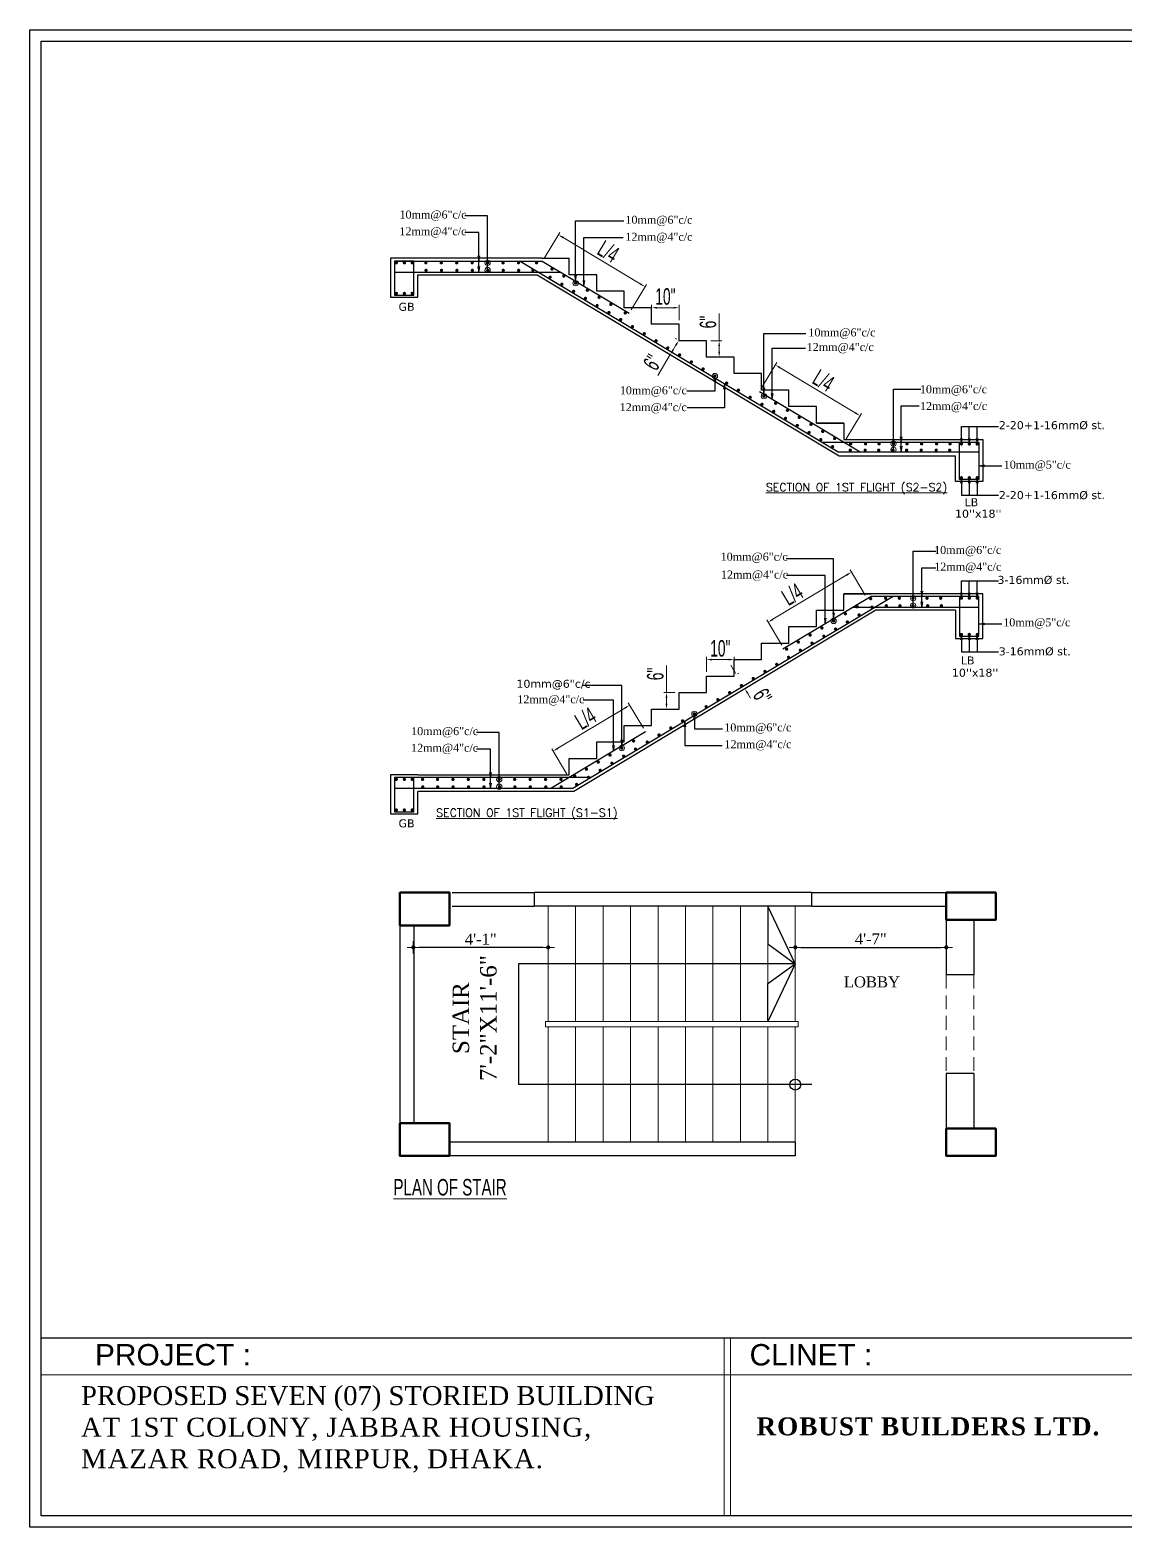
# Model space of a CAD drawing. Extents: x 52891 to 66536, y -48165 to -44533.
# Drawn here: x 64542 to 64941, y -46913 to -46368 of the extents above; entities that cross this region are included whole.
import ezdxf

# ---------------------------------------------------------------- set-up
doc = ezdxf.new("R2010")
doc.units = 0
doc.header["$MEASUREMENT"] = 0
doc.header["$PDMODE"] = 3
doc.linetypes.add('HIDDEN2', pattern=[0.1875, 0.125, -0.0625])
doc.layers.get('0').update_dxf_attribs({"lineweight": 13})
doc.layers.get('DEFPOINTS').update_dxf_attribs({"lineweight": 13})
for name, color, linetype, lineweight in [('COLL HATCH', 142, 'Continuous', 13), ('COLUMN-1', 1, 'Continuous', 50), ('DIM', 8, 'Continuous', 13), ('DIMENTION --1', 177, 'Continuous', 13), ('hatch', 252, 'Continuous', 13), ('STAIR', 8, 'Continuous', 13), ('TEXT', 7, 'Continuous', 13), ('Text1', 7, 'Continuous', 13), ('VER RAIL', 32, 'Continuous', 15), ('WALL', 7, 'Continuous', 30), ('WIN', 4, 'Continuous', 13), ('windor', 4, 'Continuous', 25)]:
    doc.layers.add(name, color=color, linetype=linetype, lineweight=lineweight)
doc.layers.add('Layer1', color=174, linetype='Continuous')
doc.styles.add('Arial', font='arial.ttf')
doc.styles.add('BABU', font='micross.ttf')
doc.styles.add('Kabir', font='ARIALN.TTF', dxfattribs={"width": 0.8})
doc.styles.add('RS6', font='times.ttf')
doc.styles.add('SIMPLEX', font='simplex.shx', dxfattribs={"width": 0.75, "oblique": 5})
doc.styles.get("Standard").update_dxf_attribs({"font": 'arial.ttf', "width": 0.6, "height": 6})
doc.styles.add('text', font='verdana.ttf')
doc.dimstyles.new('1-4', dxfattribs={"dimtxt": 6, "dimasz": 4, "dimexe": 1, "dimexo": 1.5, "dimgap": 1, "dimtad": 1, "dimdec": 1, "dimzin": 3, "dimdsep": 46, "dimlunit": 4, "dimtxsty": 'Standard', "dimcen": 0.09, "dimdle": 4, "dimclrd": 252, "dimclre": 252, "dimclrt": 7, "dimadec": 0, "dimazin": 0, "dimtfac": 1, "dimtdec": 1, "dimtofl": 0, "dimtmove": 1, "dimatfit": 3, "dimfxl": 2, "dimfrac": 1, "dimtolj": 1, "dimtzin": 0, "dimlwd": 9, "dimlwe": 9, "dimarcsym": 0})
doc.dimstyles.new('babu', dxfattribs={"dimscale": 0, "dimtxt": 5, "dimasz": 6, "dimexe": 4, "dimexo": 2, "dimgap": 1, "dimtad": 1, "dimdec": 1, "dimzin": 3, "dimdsep": 46, "dimlunit": 4, "dimtxsty": 'BABU', "dimblk": 'OBLIQUE', "dimcen": 0.09, "dimclrd": 256, "dimclre": 256, "dimclrt": 5, "dimadec": 0, "dimazin": 0, "dimtfac": 1, "dimtdec": 1, "dimtmove": 2, "dimatfit": 0, "dimldrblk": 'OPEN', "dimfxl": 1, "dimfrac": 1, "dimtolj": 1, "dimtzin": 0, "dimarcsym": 0})
doc.dimstyles.new('Colm dim', dxfattribs={"dimtxt": 4, "dimasz": 2, "dimexe": 3, "dimexo": 3, "dimgap": 0.125, "dimtad": 0, "dimdec": 0, "dimzin": 3, "dimdsep": 46, "dimlunit": 4, "dimtxsty": 'RS6', "dimblk": 'D', "dimcen": 3, "dimdle": 1, "dimse1": 1, "dimse2": 1, "dimclrt": 7, "dimadec": 0, "dimazin": 0, "dimtfac": 1, "dimtdec": 0, "dimtix": 1, "dimtmove": 0, "dimatfit": 3, "dimldrblk": 'OPEN90', "dimfxl": 6, "dimfxlon": 1, "dimtvp": 0.75, "dimtolj": 1, "dimtzin": 0, "dimarcsym": 0})

# ---------------------------------------------------------------- blocks, each defined once
blk = doc.blocks.new('*D1766')
at = {"layer": 'DEFPOINTS', "color": 0}
for p in [(64813.21, -46490.03), (64807.41, -46499.69), (64838.26, -46518.2)]:
    blk.add_point(p, dxfattribs=at)
at = {"layer": 'DIMENTION --1', "color": 252, "lineweight": 9}
for p, q in [((64808.18, -46498.4), (64813.72, -46489.17)), ((64842.34, -46507.51), (64814.92, -46491.06)), ((64839.03, -46516.91), (64844.57, -46507.68))]:
    blk.add_line(p, q, dxfattribs=at)
at = {"layer": 'DIMENTION --1', "color": 252}
for points in [[(64815.09, -46490.77), (64814.75, -46491.34), (64813.21, -46490.03)], [(64842.51, -46507.22), (64842.17, -46507.79), (64844.06, -46508.53)]]:
    blk.add_solid(points, dxfattribs=at)
at = {"layer": 'DIMENTION --1', "color": 7, "insert": (64830.74, -46495.76), "char_height": 6, "attachment_point": 5, "rotation": 329.0362}
blk.add_mtext('\\A1;L/4', dxfattribs=at)
blk = doc.blocks.new('*D1767')
at = {"layer": 'DEFPOINTS', "color": 0}
for p in [(64728.4, -46452.29), (64765.74, -46461.54), (64759.94, -46471.2)]:
    blk.add_point(p, dxfattribs=at)
at = {"layer": 'DIMENTION --1', "color": 252, "lineweight": 9}
for p, q in [((64729.17, -46451), (64734.71, -46441.76)), ((64735.91, -46443.65), (64764.02, -46460.51)), ((64760.71, -46469.92), (64766.25, -46460.69))]:
    blk.add_line(p, q, dxfattribs=at)
at = {"layer": 'DIMENTION --1', "color": 252}
for points in [[(64736.09, -46443.36), (64735.74, -46443.94), (64734.2, -46442.62)], [(64764.19, -46460.23), (64763.85, -46460.8), (64765.74, -46461.54)]]:
    blk.add_solid(points, dxfattribs=at)
at = {"layer": 'DIMENTION --1', "color": 7, "insert": (64752.38, -46448.74), "char_height": 6, "attachment_point": 5, "rotation": 329.0362}
blk.add_mtext('\\A1;L/4', dxfattribs=at)
blk = doc.blocks.new('*D1768')
at = {"layer": 'DEFPOINTS', "color": 0}
for p in [(64768.17, -46469.2), (64768.17, -46475.2), (64778.17, -46475.2)]:
    blk.add_point(p, dxfattribs=at)
at = {"layer": 'DIMENTION --1', "color": 252, "lineweight": 9}
for p, q in [((64768.17, -46473.7), (64768.17, -46468.2)), ((64776.17, -46469.2), (64770.17, -46469.2)), ((64778.17, -46473.7), (64778.17, -46468.2))]:
    blk.add_line(p, q, dxfattribs=at)
at = {"layer": 'DIMENTION --1', "color": 252}
for points in [[(64770.17, -46468.87), (64770.17, -46469.53), (64768.17, -46469.2)], [(64776.17, -46468.87), (64776.17, -46469.53), (64778.17, -46469.2)]]:
    blk.add_solid(points, dxfattribs=at)
at = {"layer": 'DIMENTION --1', "color": 7, "insert": (64773.17, -46465.14), "char_height": 6, "attachment_point": 5}
blk.add_mtext('\\A1;10"', dxfattribs=at)
blk = doc.blocks.new('*D1769')
at = {"layer": 'DEFPOINTS', "color": 0}
for p in [(64788.17, -46481.2), (64788.17, -46487.2), (64792.77, -46487.2)]:
    blk.add_point(p, dxfattribs=at)
at = {"layer": 'DIMENTION --1', "color": 252, "lineweight": 9}
for p, q in [((64792.77, -46471.35), (64792.77, -46481.2)), ((64789.67, -46481.2), (64793.77, -46481.2)), ((64789.67, -46487.2), (64793.77, -46487.2)), ((64792.77, -46483.2), (64792.77, -46485.2))]:
    blk.add_line(p, q, dxfattribs=at)
at = {"layer": 'DIMENTION --1', "color": 252}
for points in [[(64792.44, -46483.2), (64793.1, -46483.2), (64792.77, -46481.2)], [(64792.44, -46485.2), (64793.1, -46485.2), (64792.77, -46487.2)]]:
    blk.add_solid(points, dxfattribs=at)
at = {"layer": 'DIMENTION --1', "color": 7, "insert": (64788.71, -46474.43), "char_height": 6, "attachment_point": 5, "rotation": 90}
blk.add_mtext('\\A1;6"', dxfattribs=at)
blk = doc.blocks.new('_OPEN')
at = {"color": 0, "linetype": 'ByBlock', "ltscale": 2}
for p, q in [((-1, 0.17), (0, 0)), ((0, 0), (-1, -0.17)), ((0, 0), (-1, 0))]:
    blk.add_line(p, q, dxfattribs=at)
blk = doc.blocks.new('*D1770')
at = {"layer": 'DEFPOINTS', "color": 0}
for p in [(64778.17, -46481.2), (64774.95, -46486.26), (64775.08, -46486.34)]:
    blk.add_point(p, dxfattribs=at)
at = {"layer": 'DIMENTION --1', "color": 252, "lineweight": 9}
for p, q in [((64776.89, -46480.43), (64777.18, -46480.61)), ((64770.41, -46493.84), (64774.95, -46486.26)), ((64773.8, -46485.57), (64774.09, -46485.75)), ((64777.01, -46482.83), (64775.98, -46484.55))]:
    blk.add_line(p, q, dxfattribs=at)
at = {"layer": 'DIMENTION --1', "color": 252}
for points in [[(64776.72, -46482.66), (64777.3, -46483.01), (64778.04, -46481.12)], [(64775.7, -46484.38), (64776.27, -46484.72), (64774.95, -46486.26)]]:
    blk.add_solid(points, dxfattribs=at)
at = {"layer": 'DIMENTION --1', "color": 7, "insert": (64768.51, -46489.1), "char_height": 6, "attachment_point": 5, "rotation": 59.0362}
blk.add_mtext('\\A1;6"', dxfattribs=at)
blk = doc.blocks.new('*D1771')
at = {"layer": 'DEFPOINTS', "color": 0}
for p in [(64760.13, -46614.01), (64765.93, -46623.69), (64738.09, -46640.38)]:
    blk.add_point(p, dxfattribs=at)
at = {"layer": 'DIMENTION --1', "color": 252, "lineweight": 9}
for p, q in [((64765.16, -46622.41), (64759.61, -46613.16)), ((64734, -46629.69), (64758.41, -46615.04)), ((64737.32, -46639.09), (64731.77, -46629.86))]:
    blk.add_line(p, q, dxfattribs=at)
at = {"layer": 'DIMENTION --1', "color": 252}
for points in [[(64758.24, -46614.76), (64758.58, -46615.33), (64760.13, -46614.01)], [(64733.83, -46629.4), (64734.17, -46629.97), (64732.29, -46630.72)]]:
    blk.add_solid(points, dxfattribs=at)
at = {"layer": 'DIMENTION --1', "color": 7, "insert": (64744.1, -46618.85), "char_height": 6, "attachment_point": 5, "rotation": 30.9638}
blk.add_mtext('\\A1;L/4', dxfattribs=at)
blk = doc.blocks.new('*D1772')
at = {"layer": 'DEFPOINTS', "color": 0}
for p in [(64846.75, -46575.19), (64810.58, -46583.74), (64816.38, -46593.41)]:
    blk.add_point(p, dxfattribs=at)
at = {"layer": 'DIMENTION --1', "color": 252, "lineweight": 9}
for p, q in [((64839.23, -46566.55), (64812.29, -46582.71)), ((64845.98, -46573.9), (64840.43, -46564.66)), ((64815.61, -46592.12), (64810.07, -46582.88))]:
    blk.add_line(p, q, dxfattribs=at)
at = {"layer": 'DIMENTION --1', "color": 252}
for points in [[(64839.06, -46566.26), (64839.41, -46566.84), (64840.95, -46565.52)], [(64812.12, -46582.43), (64812.47, -46583), (64810.58, -46583.74)]]:
    blk.add_solid(points, dxfattribs=at)
at = {"layer": 'DIMENTION --1', "color": 7, "insert": (64819.45, -46573.64), "char_height": 6, "attachment_point": 5, "rotation": 30.9638}
blk.add_mtext('\\A1;L/4', dxfattribs=at)
blk = doc.blocks.new('*D1773')
at = {"layer": 'DEFPOINTS', "color": 0}
for p in [(64798.17, -46597.38), (64788.17, -46603.38), (64798.17, -46603.38)]:
    blk.add_point(p, dxfattribs=at)
at = {"layer": 'DIMENTION --1', "color": 252, "lineweight": 9}
for p, q in [((64788.17, -46601.88), (64788.17, -46596.38)), ((64798.17, -46601.88), (64798.17, -46596.38)), ((64790.17, -46597.38), (64796.17, -46597.38))]:
    blk.add_line(p, q, dxfattribs=at)
at = {"layer": 'DIMENTION --1', "color": 252}
for points in [[(64790.17, -46597.05), (64790.17, -46597.71), (64788.17, -46597.38)], [(64796.17, -46597.05), (64796.17, -46597.71), (64798.17, -46597.38)]]:
    blk.add_solid(points, dxfattribs=at)
at = {"layer": 'DIMENTION --1', "color": 7, "insert": (64793.17, -46593.32), "char_height": 6, "attachment_point": 5}
blk.add_mtext('\\A1;10"', dxfattribs=at)
blk = doc.blocks.new('*D1774')
at = {"layer": 'DEFPOINTS', "color": 0}
for p in [(64778.17, -46609.38), (64773.57, -46615.38), (64778.17, -46615.38)]:
    blk.add_point(p, dxfattribs=at)
at = {"layer": 'DIMENTION --1', "color": 252, "lineweight": 9}
for p, q in [((64773.57, -46599.53), (64773.57, -46609.38)), ((64776.67, -46609.38), (64772.57, -46609.38)), ((64773.57, -46611.38), (64773.57, -46613.38)), ((64776.67, -46615.38), (64772.57, -46615.38))]:
    blk.add_line(p, q, dxfattribs=at)
at = {"layer": 'DIMENTION --1', "color": 252}
for points in [[(64773.24, -46611.38), (64773.91, -46611.38), (64773.57, -46609.38)], [(64773.24, -46613.38), (64773.91, -46613.38), (64773.57, -46615.38)]]:
    blk.add_solid(points, dxfattribs=at)
at = {"layer": 'DIMENTION --1', "color": 7, "insert": (64769.51, -46602.61), "char_height": 6, "attachment_point": 5, "rotation": 90}
blk.add_mtext('\\A1;6"', dxfattribs=at)
blk = doc.blocks.new('*D1775')
at = {"layer": 'DEFPOINTS', "color": 0}
for p in [(64798.17, -46603.38), (64801.26, -46608.53), (64802.14, -46608)]:
    blk.add_point(p, dxfattribs=at)
at = {"layer": 'DIMENTION --1', "color": 252, "lineweight": 9}
for p, q in [((64798.03, -46601.14), (64797, -46599.42)), ((64799.46, -46602.61), (64799.91, -46602.34)), ((64802.55, -46607.75), (64803, -46607.48)), ((64803.17, -46609.71), (64804.2, -46611.43))]:
    blk.add_line(p, q, dxfattribs=at)
at = {"layer": 'DIMENTION --1', "color": 252}
for points in [[(64798.31, -46600.97), (64797.74, -46601.31), (64799.05, -46602.85)], [(64803.46, -46609.54), (64802.88, -46609.88), (64802.14, -46608)]]:
    blk.add_solid(points, dxfattribs=at)
at = {"layer": 'DIMENTION --1', "color": 7, "insert": (64808.51, -46610.71), "char_height": 6, "attachment_point": 5, "rotation": 300.9638}
blk.add_mtext('\\A1;6"', dxfattribs=at)
blk = doc.blocks.new('D')
at = {"layer": 'DIM'}
for q in [(-1.125, 0), (0, 1.125), (1.125, 0), (0, -1.125)]:
    blk.add_line((0, 0), q, dxfattribs=at)
at = {"layer": 'DIM', "color": 6, "const_width": 0.375}
blk.add_lwpolyline([(-0.1875, 0, 1), (0.1875, 0, 1)], format="xyb", close=True, dxfattribs=at)
blk = doc.blocks.new('*D1868')
at = {"layer": 'DEFPOINTS', "color": 0}
for p in [(64681.35, -46702.2), (64681.35, -46702.2), (64730.48, -46702.2)]:
    blk.add_point(p, dxfattribs=at)
at = {"layer": 'VER RAIL', "color": 0, "linetype": 'Continuous', "lineweight": -2}
blk.add_line((64728.48, -46702.2), (64683.35, -46702.2), dxfattribs=at)
at = {"layer": 'VER RAIL', "color": 0, "lineweight": -2, "xscale": 2, "yscale": 2, "zscale": 2, "rotation": 180}
blk.add_blockref('D', (64681.35, -46702.2), dxfattribs=at)
at = {"layer": 'VER RAIL', "color": 0, "lineweight": -2, "xscale": 2, "yscale": 2, "zscale": 2}
blk.add_blockref('D', (64730.48, -46702.2), dxfattribs=at)
at = {"layer": 'VER RAIL', "color": 7, "insert": (64705.91, -46699.2), "char_height": 4, "attachment_point": 5, "style": 'RS6'}
blk.add_mtext('\\A1;4\'-1"', dxfattribs=at)
blk = doc.blocks.new('_Open90')
at = {"layer": 'DIM', "color": 0, "lineweight": -2}
for p, q in [((0, 0), (-1, 0)), ((-0.5, 0.5), (0, 0)), ((0, 0), (-0.5, -0.5))]:
    blk.add_line(p, q, dxfattribs=at)
blk = doc.blocks.new('*D1869')
at = {"layer": 'DEFPOINTS', "color": 0}
for p in [(64820.48, -46702.2), (64875.48, -46702.2), (64875.48, -46702.2)]:
    blk.add_point(p, dxfattribs=at)
at = {"layer": 'VER RAIL', "color": 0, "linetype": 'Continuous', "lineweight": -2}
blk.add_line((64822.48, -46702.2), (64873.48, -46702.2), dxfattribs=at)
at = {"layer": 'VER RAIL', "color": 0, "lineweight": -2, "xscale": 2, "yscale": 2, "zscale": 2, "rotation": 180}
blk.add_blockref('D', (64820.48, -46702.2), dxfattribs=at)
at = {"layer": 'VER RAIL', "color": 0, "lineweight": -2, "xscale": 2, "yscale": 2, "zscale": 2}
blk.add_blockref('D', (64875.48, -46702.2), dxfattribs=at)
at = {"layer": 'VER RAIL', "color": 7, "insert": (64847.98, -46699.14), "char_height": 4, "attachment_point": 5, "style": 'RS6'}
blk.add_mtext('\\A1;4\'-7"', dxfattribs=at)
blk = doc.blocks.new('L')
at = {"layer": 'Layer1', "color": 0}
blk.add_line((0, 65.62), (-777.86, 65.62), dxfattribs=at)
at = {"layer": 'Layer1', "color": 4}
blk.add_lwpolyline([(-781.98, 548.61), (4.12, 548.61), (4.12, -4.12), (-781.98, -4.12)], close=True, dxfattribs=at)
at = {"layer": 'Layer1', "color": 1}
blk.add_lwpolyline([(-777.86, 544.49), (0, 544.49), (0, 0), (-777.86, 0)], close=True, dxfattribs=at)
at = {"layer": 'TEXT', "color": 0}
for p, q in [((0, 65.62), (-777.86, 65.62)), ((-525.74, 0.31), (-525.74, 65.62)), ((-523.37, 0.31), (-523.37, 65.62)), ((-777.86, 52.07), (0, 52.07))]:
    blk.add_line(p, q, dxfattribs=at)
at = {"layer": 'TEXT', "color": 4, "lineweight": 13, "char_height": 7.894, "attachment_point": 1, "style": 'Arial'}
for s, insert in [('PROJECT :', (-757.98, 63.44)), ('CLINET :', (-516.31, 63.44))]:
    blk.add_mtext(s, dxfattribs=dict(at, insert=insert))
at = {"layer": 'TEXT', "color": 3, "lineweight": 13, "insert": (-513.76, 36.38), "char_height": 6.64, "width": 133.2452, "attachment_point": 1, "style": 'Arial'}
blk.add_mtext('\\pt139.4;{\\fTimes New Roman|b1|i0|c0|p18;\\T1.05;\\C5;ROBUST BUILDERS LTD.}', dxfattribs=at)
at = {"layer": 'WALL', "color": 4, "linetype": 'ByBlock', "lineweight": 25, "insert": (-763.12, 47.91), "char_height": 6.9904, "width": 217.6986, "attachment_point": 1}
blk.add_mtext('{\\fTimes New Roman|b0|i0|c0|p18;\\W1;\\C144;PROPOSED SEVEN (07) STORIED BUILDING\\P\\T1.05;AT 1ST COLONY, JABBAR HOUSING, MAZAR ROAD, MIRPUR, DHAKA.}', dxfattribs=at)

msp = doc.modelspace()

# ---------------------------------------------------------------- linework, layer by layer
at = {"layer": 'COLL HATCH', "lineweight": 30, "ltscale": 50}
for p, q in [((64674.55, -46452.2), (64728.26, -46452.2)), ((64720.26, -46452.2), (64836.09, -46521.7)), ((64728.26, -46452.2), (64759.94, -46471.2)), ((64674.55, -46456.2), (64734.92, -46456.2)), ((64674.55, -46464.61), (64681.55, -46464.61)), ((64807.41, -46499.69), (64844.09, -46521.7)), ((64830.26, -46518.2), (64887.36, -46518.2)), ((64836.09, -46521.7), (64887.36, -46521.7)), ((64887.36, -46531.75), (64880.36, -46531.75)), ((64856.08, -46574.38), (64739.47, -46644.35)), ((64848.09, -46574.38), (64816, -46593.63)), ((64887.36, -46574.38), (64848.09, -46574.38)), ((64887.36, -46578.38), (64841.42, -46578.38)), ((64880.36, -46588.84), (64887.36, -46588.84)), ((64765.93, -46623.69), (64731.47, -46644.35)), ((64746.08, -46640.38), (64681.55, -46640.38)), ((64739.47, -46644.35), (64674.55, -46644.35)), ((64674.55, -46652.79), (64681.55, -46652.79))]:
    msp.add_line(p, q, dxfattribs=at)
for points in [[(64681.55, -46464.61), (64681.55, -46452.2), (64674.55, -46452.2), (64674.55, -46464.61)], [(64880.36, -46531.75), (64880.36, -46518.2), (64887.36, -46518.2), (64887.36, -46531.75)], [(64887.36, -46588.84), (64887.36, -46574.38), (64880.36, -46574.38), (64880.36, -46588.84)], [(64681.55, -46652.79), (64681.55, -46640.38), (64674.55, -46640.38), (64674.55, -46652.79)]]:
    msp.add_lwpolyline(points, dxfattribs=at)
at = {"layer": 'COLL HATCH', "lineweight": 30, "ltscale": 50, "const_width": 0.6}
for points in [[(64674.86, -46452.82, 1), (64675.46, -46452.82, 1)], [(64677.8, -46452.82, 1), (64678.4, -46452.82, 1)], [(64681.24, -46452.82, -1), (64680.64, -46452.82, -1)], [(64685.61, -46452.84, 1), (64686.21, -46452.84, 1)], [(64685.69, -46455.59, 1), (64686.29, -46455.59, 1)], [(64691.23, -46452.84, 1), (64691.83, -46452.84, 1)], [(64691.31, -46455.59, 1), (64691.91, -46455.59, 1)], [(64696.86, -46452.84, 1), (64697.46, -46452.84, 1)], [(64696.93, -46455.59, 1), (64697.53, -46455.59, 1)], [(64702.48, -46452.84, 1), (64703.08, -46452.84, 1)], [(64702.56, -46455.59, 1), (64703.16, -46455.59, 1)], [(64708.11, -46452.84, 1), (64708.71, -46452.84, 1)], [(64708.18, -46455.59, 1), (64708.78, -46455.59, 1)], [(64713.73, -46452.84, 1), (64714.33, -46452.84, 1)], [(64713.81, -46455.59, 1), (64714.41, -46455.59, 1)], [(64719.36, -46452.84, 1), (64719.96, -46452.84, 1)], [(64719.43, -46455.59, 1), (64720.03, -46455.59, 1)], [(64724.59, -46455.59, 1), (64725.19, -46455.59, 1)], [(64725.94, -46452.84, 1), (64726.54, -46452.84, 1)], [(64731.58, -46455.1, 1), (64732.18, -46455.1, 1)], [(64730.88, -46458.09, 1), (64731.48, -46458.09, 1)], [(64735.16, -46460.66, 1), (64735.76, -46460.66, 1)], [(64735.87, -46457.67, 1), (64736.47, -46457.67, 1)], [(64740.15, -46460.25, 1), (64740.75, -46460.25, 1)], [(64674.86, -46463.99, 1), (64675.46, -46463.99, 1)], [(64677.8, -46463.99, -1), (64678.4, -46463.99, -1)], [(64681.24, -46463.99, -1), (64680.64, -46463.99, -1)], [(64739.45, -46463.23, 1), (64740.05, -46463.23, 1)], [(64743.74, -46465.8, 1), (64744.34, -46465.8, 1)], [(64744.44, -46462.82, 1), (64745.04, -46462.82, 1)], [(64748.73, -46465.39, 1), (64749.33, -46465.39, 1)], [(64748.02, -46468.38, 1), (64748.62, -46468.38, 1)], [(64752.31, -46470.95, 1), (64752.91, -46470.95, 1)], [(64753.02, -46467.96, 1), (64753.62, -46467.96, 1)], [(64758.24, -46471.1, 1), (64758.84, -46471.1, 1)], [(64756.6, -46473.52, 1), (64757.2, -46473.52, 1)], [(64760.89, -46476.09, 1), (64761.49, -46476.09, 1)], [(64765.17, -46478.67, 1), (64765.77, -46478.67, 1)], [(64769.46, -46481.24, 1), (64770.06, -46481.24, 1)], [(64773.75, -46483.81, 1), (64774.35, -46483.81, 1)], [(64778.04, -46486.38, 1), (64778.64, -46486.38, 1)], [(64782.32, -46488.95, 1), (64782.92, -46488.95, 1)], [(64786.61, -46491.53, 1), (64787.21, -46491.53, 1)], [(64790.9, -46494.1, 1), (64791.5, -46494.1, 1)], [(64795.19, -46496.67, 1), (64795.79, -46496.67, 1)], [(64799.47, -46499.24, 1), (64800.07, -46499.24, 1)], [(64803.76, -46501.82, 1), (64804.36, -46501.82, 1)], [(64808.05, -46504.39, 1), (64808.65, -46504.39, 1)], [(64808.75, -46501.41, 1), (64809.35, -46501.41, 1)], [(64813.04, -46503.98, 1), (64813.64, -46503.98, 1)], [(64812.34, -46506.96, 1), (64812.94, -46506.96, 1)], [(64816.62, -46509.53, 1), (64817.22, -46509.53, 1)], [(64817.33, -46506.55, 1), (64817.93, -46506.55, 1)], [(64821.62, -46509.12, 1), (64822.22, -46509.12, 1)], [(64820.91, -46512.11, 1), (64821.51, -46512.11, 1)], [(64825.2, -46514.68, 1), (64825.8, -46514.68, 1)], [(64825.9, -46511.7, 1), (64826.5, -46511.7, 1)], [(64830.19, -46514.27, 1), (64830.79, -46514.27, 1)], [(64829.49, -46517.25, 1), (64830.09, -46517.25, 1)], [(64833.77, -46519.82, 1), (64834.37, -46519.82, 1)], [(64834.48, -46516.84, 1), (64835.08, -46516.84, 1)], [(64840.21, -46521.08, 1), (64840.81, -46521.08, 1)], [(64840.36, -46518.78, 1), (64840.96, -46518.78, 1)], [(64845.64, -46521.08, 1), (64846.24, -46521.08, 1)], [(64845.78, -46518.78, 1), (64846.38, -46518.78, 1)], [(64850.57, -46521.08, 1), (64851.17, -46521.08, 1)], [(64850.72, -46518.78, 1), (64851.32, -46518.78, 1)], [(64855.81, -46521.08, 1), (64856.41, -46521.08, 1)], [(64855.96, -46518.78, 1), (64856.56, -46518.78, 1)], [(64860.75, -46521.08, 1), (64861.35, -46521.08, 1)], [(64860.9, -46518.78, 1), (64861.5, -46518.78, 1)], [(64866.05, -46521.08, 1), (64866.65, -46521.08, 1)], [(64866.2, -46518.78, 1), (64866.8, -46518.78, 1)], [(64871.51, -46521.08, 1), (64872.11, -46521.08, 1)], [(64871.66, -46518.78, 1), (64872.26, -46518.78, 1)], [(64876.43, -46521.08, 1), (64877.03, -46521.08, 1)], [(64876.57, -46518.78, 1), (64877.17, -46518.78, 1)], [(64880.68, -46518.82, 1), (64881.28, -46518.82, 1)], [(64884.18, -46518.82, -1), (64883.58, -46518.82, -1)], [(64887.05, -46518.82, -1), (64886.45, -46518.82, -1)], [(64880.68, -46531.14, 1), (64881.28, -46531.14, 1)], [(64884.18, -46531.13, 1), (64883.58, -46531.13, 1)], [(64887.05, -46531.14, -1), (64886.45, -46531.14, -1)], [(64848.25, -46575.17, -1), (64847.65, -46575.17, -1)], [(64853.67, -46575.02, -1), (64853.07, -46575.02, -1)], [(64858.66, -46575.02, -1), (64858.06, -46575.02, -1)], [(64863.71, -46575.02, -1), (64863.11, -46575.02, -1)], [(64868.76, -46575.02, -1), (64868.16, -46575.02, -1)], [(64873.77, -46575.02, -1), (64873.17, -46575.02, -1)], [(64880.68, -46575, 1), (64881.28, -46575, 1)], [(64883.55, -46575, 1), (64884.15, -46575, 1)], [(64887.05, -46575, -1), (64886.45, -46575, -1)], [(64839.05, -46580.71, -1), (64838.45, -46580.71, -1)], [(64843.34, -46578.14, -1), (64842.74, -46578.14, -1)], [(64844.04, -46581.12, -1), (64843.44, -46581.12, -1)], [(64848.69, -46578.28, -1), (64848.09, -46578.28, -1)], [(64853.92, -46577.77, -1), (64853.32, -46577.77, -1)], [(64858.91, -46577.77, -1), (64858.31, -46577.77, -1)], [(64863.66, -46577.77, -1), (64863.06, -46577.77, -1)], [(64869.01, -46577.77, -1), (64868.41, -46577.77, -1)], [(64874.02, -46577.77, -1), (64873.42, -46577.77, -1)], [(64830.48, -46585.86, -1), (64829.88, -46585.86, -1)], [(64834.76, -46583.28, -1), (64834.16, -46583.28, -1)], [(64835.47, -46586.27, -1), (64834.87, -46586.27, -1)], [(64839.76, -46583.69, -1), (64839.16, -46583.69, -1)], [(64821.9, -46591, -1), (64821.3, -46591, -1)], [(64826.19, -46588.43, -1), (64825.59, -46588.43, -1)], [(64826.89, -46591.41, -1), (64826.29, -46591.41, -1)], [(64831.18, -46588.84, -1), (64830.58, -46588.84, -1)], [(64880.68, -46588.23, 1), (64881.28, -46588.23, 1)], [(64883.55, -46588.22, -1), (64884.15, -46588.22, -1)], [(64887.05, -46588.23, -1), (64886.45, -46588.23, -1)], [(64817.61, -46593.57, -1), (64817.01, -46593.57, -1)], [(64818.32, -46596.56, -1), (64817.72, -46596.56, -1)], [(64822.61, -46593.98, -1), (64822.01, -46593.98, -1)], [(64809.74, -46601.7, -1), (64809.14, -46601.7, -1)], [(64814.03, -46599.13, -1), (64813.43, -46599.13, -1)], [(64801.17, -46606.85, -1), (64800.57, -46606.85, -1)], [(64805.46, -46604.27, -1), (64804.86, -46604.27, -1)], [(64792.59, -46611.99, -1), (64791.99, -46611.99, -1)], [(64796.88, -46609.42, -1), (64796.28, -46609.42, -1)], [(64784.02, -46617.14, -1), (64783.42, -46617.14, -1)], [(64788.31, -46614.56, -1), (64787.71, -46614.56, -1)], [(64771.16, -46624.85, -1), (64770.56, -46624.85, -1)], [(64775.44, -46622.28, -1), (64774.84, -46622.28, -1)], [(64779.73, -46619.71, -1), (64779.13, -46619.71, -1)], [(64757.59, -46629.59, -1), (64756.99, -46629.59, -1)], [(64761.88, -46627.02, -1), (64761.28, -46627.02, -1)], [(64762.58, -46630, -1), (64761.98, -46630, -1)], [(64766.87, -46627.43, -1), (64766.27, -46627.43, -1)], [(64749.01, -46634.73, -1), (64748.41, -46634.73, -1)], [(64753.3, -46632.16, -1), (64752.7, -46632.16, -1)], [(64754.01, -46635.14, -1), (64753.41, -46635.14, -1)], [(64758.29, -46632.57, -1), (64757.69, -46632.57, -1)], [(64674.86, -46641, 1), (64675.46, -46641, 1)], [(64677.8, -46641, 1), (64678.4, -46641, 1)], [(64681.24, -46641, -1), (64680.64, -46641, -1)], [(64684.42, -46641.02, 1), (64685.02, -46641.02, 1)], [(64689.85, -46641.02, 1), (64690.45, -46641.02, 1)], [(64695.48, -46641.02, 1), (64696.08, -46641.02, 1)], [(64701.1, -46641.02, 1), (64701.7, -46641.02, 1)], [(64706.73, -46641.02, 1), (64707.33, -46641.02, 1)], [(64712.35, -46641.02, 1), (64712.95, -46641.02, 1)], [(64717.98, -46641.02, 1), (64718.58, -46641.02, 1)], [(64723.6, -46641.02, 1), (64724.2, -46641.02, 1)], [(64729.22, -46641.02, 1), (64729.82, -46641.02, 1)], [(64734.85, -46641.02, 1), (64735.45, -46641.02, 1)], [(64740.44, -46639.88, -1), (64739.84, -46639.88, -1)], [(64744.73, -46637.31, -1), (64744.13, -46637.31, -1)], [(64745.43, -46640.29, -1), (64744.83, -46640.29, -1)], [(64749.72, -46637.72, -1), (64749.12, -46637.72, -1)], [(64684.49, -46643.77, 1), (64685.09, -46643.77, 1)], [(64689.93, -46643.77, 1), (64690.53, -46643.77, 1)], [(64695.55, -46643.77, 1), (64696.15, -46643.77, 1)], [(64701.18, -46643.77, 1), (64701.78, -46643.77, 1)], [(64706.8, -46643.77, 1), (64707.4, -46643.77, 1)], [(64712.43, -46643.77, 1), (64713.03, -46643.77, 1)], [(64718.05, -46643.77, 1), (64718.65, -46643.77, 1)], [(64723.67, -46643.77, 1), (64724.27, -46643.77, 1)], [(64729.3, -46643.77, 1), (64729.9, -46643.77, 1)], [(64734.92, -46643.77, 1), (64735.52, -46643.77, 1)], [(64741.14, -46642.86, -1), (64740.54, -46642.86, -1)], [(64674.86, -46652.17, 1), (64675.46, -46652.17, 1)], [(64677.8, -46652.17, -1), (64678.4, -46652.17, -1)], [(64681.24, -46652.17, -1), (64680.64, -46652.17, -1)]]:
    msp.add_lwpolyline(points, format="xyb", close=True, dxfattribs=at)
at = {"layer": 'COLUMN-1'}
for points in [[(64676.48, -46682.2), (64676.48, -46694.2), (64694.48, -46694.2), (64694.48, -46682.2)], [(64676.48, -46682.2), (64676.48, -46694.2), (64694.48, -46694.2), (64694.48, -46682.2)], [(64893.48, -46682.2), (64875.48, -46682.2), (64875.48, -46682.2), (64875.48, -46682.2), (64875.48, -46692.2), (64893.48, -46692.2)], [(64676.48, -46766.2), (64676.48, -46778.2), (64694.48, -46778.2), (64694.48, -46766.2)], [(64893.48, -46768.2), (64875.48, -46768.2), (64875.48, -46768.2), (64875.48, -46768.2), (64875.48, -46778.2), (64893.48, -46778.2)]]:
    msp.add_lwpolyline(points, close=True, dxfattribs=at)
at = {"layer": 'DIM', "ltscale": 2}
for centre in [(64708.41, -46452.84), (64708.41, -46455.49), (64740.45, -46460.25), (64791.2, -46494.1), (64809.05, -46501.41), (64856.26, -46518.74), (64856.26, -46520.95), (64863.41, -46575.02), (64863.41, -46577.68), (64834.46, -46583.28), (64783.72, -46617.14), (64757.29, -46629.59), (64712.65, -46641.02), (64712.65, -46643.68)]:
    msp.add_circle(centre, 0.967, dxfattribs=at)
at = {"layer": 'hatch', "linetype": 'HIDDEN2', "ltscale": 40}
for p, q in [((64875.48, -46712.2), (64875.48, -46748.2)), ((64885.48, -46712.2), (64885.48, -46748.2))]:
    msp.add_line(p, q, dxfattribs=at)
at = {"layer": 'STAIR'}
for p, q in [((64730.48, -46687.2), (64730.48, -46729.2)), ((64740.48, -46687.2), (64740.48, -46729.2)), ((64750.48, -46687.2), (64750.48, -46729.2)), ((64760.48, -46687.2), (64760.48, -46729.2)), ((64770.48, -46687.2), (64770.48, -46729.2)), ((64780.48, -46687.2), (64780.48, -46729.2)), ((64790.48, -46687.2), (64790.48, -46729.2)), ((64800.48, -46687.2), (64800.48, -46729.2)), ((64810.48, -46687.2), (64810.48, -46729.2)), ((64820.48, -46687.2), (64820.48, -46729.2)), ((64730.48, -46731.2), (64730.48, -46773.2)), ((64740.48, -46731.2), (64740.48, -46773.2)), ((64750.48, -46731.2), (64750.48, -46773.2)), ((64760.48, -46731.2), (64760.48, -46773.2)), ((64770.48, -46731.2), (64770.48, -46773.2)), ((64780.48, -46731.2), (64780.48, -46773.2)), ((64790.48, -46731.2), (64790.48, -46773.2)), ((64800.48, -46731.2), (64800.48, -46773.2)), ((64810.48, -46731.2), (64810.48, -46773.2)), ((64820.48, -46731.2), (64820.48, -46773.2))]:
    msp.add_line(p, q, dxfattribs=at)
at = {"layer": 'STAIR', "color": 30}
for p, q in [((64821.48, -46729.2), (64729.48, -46729.2)), ((64729.48, -46729.2), (64729.48, -46731.2)), ((64821.48, -46731.2), (64729.48, -46731.2)), ((64821.48, -46731.2), (64821.48, -46729.2))]:
    msp.add_line(p, q, dxfattribs=at)
at = {"layer": 'WALL'}
for p, q in [((64826.48, -46682.2), (64725.48, -46682.2)), ((64725.48, -46687.2), (64725.48, -46682.2)), ((64826.48, -46687.2), (64826.48, -46682.2)), ((64826.48, -46687.2), (64725.48, -46687.2)), ((64676.48, -46694.2), (64676.48, -46766.2)), ((64681.48, -46694.2), (64681.48, -46766.2)), ((64875.48, -46692.2), (64875.48, -46712.2)), ((64885.48, -46692.2), (64885.48, -46712.2)), ((64885.48, -46712.2), (64875.48, -46712.2)), ((64875.48, -46748.2), (64875.48, -46768.2)), ((64885.48, -46748.2), (64875.48, -46748.2)), ((64885.48, -46748.2), (64885.48, -46768.2)), ((64820.48, -46773.2), (64694.48, -46773.2)), ((64820.48, -46773.2), (64820.48, -46778.2)), ((64820.48, -46778.2), (64694.48, -46778.2))]:
    msp.add_line(p, q, dxfattribs=at)
at = {"layer": 'WALL', "lineweight": -3}
for p, q in [((64820.48, -46708.2), (64719.72, -46708.2)), ((64719.72, -46708.2), (64719.72, -46752.2)), ((64826.48, -46752.2), (64719.72, -46752.2))]:
    msp.add_line(p, q, dxfattribs=at)
for points in [[(64820.48, -46708.2), (64810.48, -46687.2), (64810.48, -46700.98), (64820.48, -46708.2)], [(64820.48, -46708.2), (64810.48, -46729.2), (64810.48, -46715.42), (64820.48, -46708.2)]]:
    msp.add_lwpolyline(points, dxfattribs=at)
msp.add_circle((64820.48, -46752.2), 2, dxfattribs=at)
at = {"layer": 'WIN', "lineweight": 25, "ltscale": 50}
for p, q in [((64728.17, -46451.2), (64673.05, -46451.2)), ((64738.17, -46451.2), (64738.17, -46451.2)), ((64683.05, -46457.2), (64726.51, -46457.2)), ((64726.51, -46457.2), (64836.51, -46523.2)), ((64736.67, -46457.2), (64736.59, -46457.2)), ((64673.05, -46465.4), (64683.05, -46465.4)), ((64836.51, -46523.2), (64878.86, -46523.2)), ((64888.86, -46532.55), (64878.86, -46532.55)), ((64888.86, -46573.38), (64838.17, -46573.38)), ((64849.83, -46579.38), (64739.83, -46645.38)), ((64878.86, -46579.38), (64849.83, -46579.38)), ((64878.86, -46579.38), (64878.86, -46589.64)), ((64878.86, -46589.64), (64888.86, -46589.64)), ((64739.83, -46645.38), (64683.05, -46645.38)), ((64673.05, -46653.58), (64683.05, -46653.58))]:
    msp.add_line(p, q, dxfattribs=at)
for points in [[(64673.05, -46451.2), (64673.05, -46465.4)], [(64728.17, -46451.2), (64738.17, -46451.2)], [(64838.17, -46511.2), (64828.17, -46511.2), (64828.17, -46505.2), (64818.17, -46505.2), (64818.17, -46499.2), (64808.17, -46499.2), (64808.17, -46493.2), (64798.17, -46493.2), (64798.17, -46487.2), (64788.17, -46487.2), (64788.17, -46481.2), (64778.17, -46481.2), (64778.17, -46475.2), (64768.17, -46475.2), (64768.17, -46469.2), (64758.17, -46469.2), (64758.17, -46463.2), (64748.17, -46463.2), (64748.17, -46457.2), (64738.17, -46457.2), (64738.17, -46451.2), (64738.17, -46451.2)], [(64683.05, -46465.4), (64683.05, -46457.2)], [(64828.17, -46511.2), (64838.17, -46511.2), (64838.17, -46517.2)], [(64838.17, -46517.2), (64888.86, -46517.2)], [(64888.86, -46517.2), (64888.86, -46532.55)], [(64878.86, -46532.55), (64878.86, -46523.2)], [(64828.17, -46579.38), (64838.17, -46579.38), (64838.17, -46573.38), (64848.17, -46573.38)], [(64888.86, -46573.38), (64878.86, -46573.38)], [(64888.86, -46589.64), (64888.86, -46573.38)], [(64683.05, -46639.38), (64738.17, -46639.38), (64738.17, -46633.38), (64748.17, -46633.38), (64748.17, -46627.38), (64758.17, -46627.38), (64758.17, -46621.38), (64768.17, -46621.38), (64768.17, -46615.38), (64778.17, -46615.38), (64778.17, -46609.38), (64788.17, -46609.38), (64788.17, -46603.38), (64798.17, -46603.38), (64798.17, -46597.38), (64808.17, -46597.38), (64808.17, -46591.38), (64818.17, -46591.38), (64818.17, -46585.38), (64828.17, -46585.38), (64828.17, -46579.38), (64838.17, -46579.38)], [(64683.05, -46639.38), (64673.05, -46639.38), (64673.05, -46653.58)], [(64683.05, -46653.58), (64683.05, -46645.38)]]:
    msp.add_lwpolyline(points, dxfattribs=at)
at = {"layer": 'windor'}
for p, q in [((64695.48, -46682.2), (64725.48, -46682.2)), ((64826.48, -46682.2), (64875.48, -46682.2)), ((64695.48, -46687.2), (64725.48, -46687.2)), ((64826.48, -46687.2), (64875.48, -46687.2))]:
    msp.add_line(p, q, dxfattribs=at)

# ---------------------------------------------------------------- block references
at = {"layer": 'WALL', "xscale": 0.9866962267169583, "yscale": 0.9866962267169583, "zscale": 0.9866962267129762}
msp.add_blockref('L', (65313.28, -46909.32), dxfattribs=at)

# ---------------------------------------------------------------- texts
at = {"layer": 'DIM', "color": 0, "style": 'text'}
for s, p in [('LB', (64882.17, -46541.52)), ("10''x18''", (64878.67, -46545.69)), ('LB', (64880.8, -46599.16)), ("10''x18''", (64877.55, -46603.61))]:
    msp.add_text(s, height=2.916, dxfattribs=at).set_placement(p)
at = {"layer": 'DIM', "color": 0, "char_height": 2.916, "width": 45.0698, "style": 'text'}
for s, insert, attachment_point in [('{\\fTimes New Roman|b0|i0|c0|p18;10mm@6"c/c}', (64676.31, -46433.8), 1), ('{\\fTimes New Roman|b0|i0|c0|p18;10mm@6"c/c}', (64758.61, -46435.71), 1), ('{\\fTimes New Roman|b0|i0|c0|p18;12mm@4"c/c}', (64676.28, -46439.88), 1), ('{\\fTimes New Roman|b0|i0|c0|p18;12mm@4"c/c}', (64758.59, -46441.9), 1), ('GB', (64675.97, -46467.4), 1), ('{\\fTimes New Roman|b0|i0|c0|p18;10mm@6"c/c}', (64825.27, -46476.73), 1), ('{\\fTimes New Roman|b0|i0|c0|p18;12mm@4"c/c}', (64824.63, -46482.07), 1), ('{\\fTimes New Roman|b0|i0|c0|p18;10mm@6"c/c}', (64756.57, -46497.82), 1), ('{\\fTimes New Roman|b0|i0|c0|p18;10mm@6"c/c}', (64890.32, -46497.44), 3), ('{\\fTimes New Roman|b0|i0|c0|p18;12mm@4"c/c}', (64756.52, -46503.95), 1), ('{\\fTimes New Roman|b0|i0|c0|p18;12mm@4"c/c}', (64890.35, -46503.55), 3), ('2-20+1-16mm%%C st.', (64894.64, -46510.53), 1), ('{\\fTimes New Roman|b0|i0|c0|p18;10mm@5"c/c}', (64896.41, -46524.88), 1), ('2-20+1-16mm%%C st.', (64894.64, -46536), 1), ('{\\fTimes New Roman|b0|i0|c0|p18;10mm@6"c/c}', (64793.29, -46558.43), 1), ('{\\fTimes New Roman|b0|i0|c0|p18;10mm@6"c/c}', (64895.51, -46555.98), 3), ('{\\fTimes New Roman|b0|i0|c0|p18;12mm@4"c/c}', (64895.54, -46562.06), 3), ('{\\fTimes New Roman|b0|i0|c0|p18;12mm@4"c/c}', (64793.41, -46564.93), 1), ('3-16mm%%C st.', (64894.14, -46566.89), 1), ('{\\fTimes New Roman|b0|i0|c0|p18;10mm@5"c/c}', (64896.23, -46582.34), 1), ('3-16mm%%C st.', (64894.6, -46592.92), 1), ('10mm@6"c/c', (64718.91, -46604.73), 1), ('{\\fTimes New Roman|b0|i0|c0|p18;12mm@4"c/c}', (64719.23, -46610.37), 1), ('{\\fTimes New Roman|b0|i0|c0|p18;10mm@6"c/c}', (64680.55, -46621.98), 1), ('{\\fTimes New Roman|b0|i0|c0|p18;10mm@6"c/c}', (64794.61, -46620.61), 1), ('{\\fTimes New Roman|b0|i0|c0|p18;12mm@4"c/c}', (64680.52, -46628.06), 1), ('{\\fTimes New Roman|b0|i0|c0|p18;12mm@4"c/c}', (64794.67, -46626.74), 1), ('GB', (64675.97, -46655.58), 1)]:
    msp.add_mtext(s, dxfattribs=dict(at, insert=insert, attachment_point=attachment_point))
at = {"layer": 'TEXT', "insert": (64711.76, -46727.98), "char_height": 6, "width": 44.383, "attachment_point": 8, "rotation": 90, "style": 'RS6'}
msp.add_mtext('STAIR\\P7\'-2"X11\'-6"', dxfattribs=at)
at = {"layer": 'TEXT', "insert": (64848.4, -46716.85), "char_height": 4, "width": 44.383, "attachment_point": 8, "style": 'RS6'}
msp.add_mtext('LOBBY', dxfattribs=at)
at = {"layer": 'Text1', "lineweight": 13, "ltscale": 15, "style": 'SIMPLEX'}
for s, p in [('%%USECTION OF 1ST FLIGHT (S2-S2)', (64809.75, -46536.08)), ('%%USECTION OF 1ST FLIGHT (S1-S1)', (64689.66, -46654.62))]:
    msp.add_text(s, height=2.9416, dxfattribs=at).set_placement(p)
at = {"layer": 'Text1', "insert": (64674.11, -46786.59), "char_height": 6, "width": 103.2444, "attachment_point": 1, "style": 'Kabir'}
msp.add_mtext('{\\LPLAN OF STAIR}', dxfattribs=at)

# ---------------------------------------------------------------- dimensions: what is measured, and where the dimension line sits
at = {"layer": 'DIMENTION --1'}
for base, p1, p2, angle, picture, middle in [((64765.74, -46461.54), (64728.4, -46452.29), (64759.94, -46471.2), 149.0362, '*D1767', (64750.27, -46452.26)), ((64810.58, -46583.74), (64846.75, -46575.19), (64816.38, -46593.41), 30.9638, '*D1772', (64821.56, -46577.15))]:
    dim = msp.add_linear_dim(base=base, p1=p1, p2=p2, angle=angle, text='L/4', dimstyle='1-4', override={"dimtxt": 3, "dimasz": 2, "dimfxl": 4, "dimarcsym": 1}, dxfattribs=at)
    dim.commit()
    dim.dimension.update_dxf_attribs({"geometry": picture, "text_midpoint": middle, "dimtype": 160})
dim = msp.add_linear_dim(base=(64768.17, -46469.2), p1=(64778.17, -46475.2), p2=(64768.17, -46475.2), dimstyle='1-4', override={"dimtxt": 3, "dimasz": 2, "dimfxl": 4, "dimarcsym": 1}, dxfattribs=at)
dim.commit()
dim.dimension.update_dxf_attribs({"geometry": '*D1768', "text_midpoint": (64773.17, -46465.14)})
for base, p1, p2, angle, picture, middle, dimtype in [((64792.77, -46487.2), (64788.17, -46481.2), (64788.17, -46487.2), 90, '*D1769', (64792.77, -46474.43), 160), ((64774.95, -46486.26), (64778.17, -46481.2), (64775.08, -46486.34), 239.0362, '*D1770', (64771.99, -46491.2), 161), ((64773.57, -46615.38), (64778.17, -46609.38), (64778.17, -46615.38), 90, '*D1774', (64773.57, -46602.61), 160), ((64802.14, -46608), (64798.17, -46603.38), (64801.26, -46608.53), 300.9638, '*D1775', (64805.02, -46612.8), 161)]:
    dim = msp.add_linear_dim(base=base, p1=p1, p2=p2, angle=angle, dimstyle='1-4', override={"dimtxt": 3, "dimasz": 2, "dimfxl": 4, "dimarcsym": 1}, dxfattribs=at)
    dim.commit()
    dim.dimension.update_dxf_attribs({"geometry": picture, "text_midpoint": middle, "dimtype": dimtype})
for base, p1, p2, angle, picture, middle in [((64813.21, -46490.03), (64838.26, -46518.2), (64807.41, -46499.69), 329.0362, '*D1766', (64830.74, -46495.76)), ((64760.13, -46614.01), (64738.09, -46640.38), (64765.93, -46623.69), 210.9638, '*D1771', (64744.1, -46618.85))]:
    dim = msp.add_linear_dim(base=base, p1=p1, p2=p2, angle=angle, text='L/4', dimstyle='1-4', override={"dimtxt": 3, "dimasz": 2, "dimfxl": 4, "dimarcsym": 1}, dxfattribs=at)
    dim.commit()
    dim.dimension.update_dxf_attribs({"geometry": picture, "text_midpoint": middle})
dim = msp.add_linear_dim(base=(64798.17, -46597.38), p1=(64788.17, -46603.38), p2=(64798.17, -46603.38), angle=180, dimstyle='1-4', override={"dimtxt": 3, "dimasz": 2, "dimfxl": 4, "dimarcsym": 1}, dxfattribs=at)
dim.commit()
dim.dimension.update_dxf_attribs({"geometry": '*D1773', "text_midpoint": (64793.17, -46593.32)})
at = {"layer": 'VER RAIL'}
for base, p1, p2, picture, middle in [((64681.35, -46702.2), (64730.48, -46702.2), (64681.35, -46702.2), '*D1868', (64705.91, -46699.2)), ((64875.48, -46702.2), (64820.48, -46702.2), (64875.48, -46702.2), '*D1869', (64847.98, -46699.14))]:
    dim = msp.add_linear_dim(base=base, p1=p1, p2=p2, dimstyle='Colm dim', override={"dimfxl": 2, "dimarcsym": 1}, dxfattribs=at)
    dim.commit()
    dim.dimension.update_dxf_attribs({"geometry": picture, "text_midpoint": middle})

# ---------------------------------------------------------------- leaders
at = {"layer": 'DIM', "ltscale": 2, "has_arrowhead": 0}
for points in [[(64708.41, -46452.97), (64708.41, -46435.75), (64700.07, -46435.75)], [(64708.41, -46455.1), (64708.41, -46435.75), (64700.07, -46435.75)], [(64856.26, -46518.87), (64856.26, -46498.92), (64866.25, -46498.92)], [(64856.26, -46521), (64856.26, -46498.92), (64866.25, -46498.92)], [(64863.41, -46575.16), (64863.41, -46557.93), (64871.74, -46557.93)], [(64863.41, -46577.29), (64863.41, -46557.93), (64871.74, -46557.93)], [(64712.65, -46641.16), (64712.65, -46623.93), (64704.32, -46623.93)], [(64712.65, -46643.29), (64712.65, -46623.93), (64704.32, -46623.93)]]:
    msp.add_leader(points, dimstyle='babu', override={"dimscale": 1, "dimtxt": 3.6, "dimasz": 0}, dxfattribs=at)
at = {"layer": 'DIM', "ltscale": 2}
for points in [[(64740.45, -46459.28), (64740.45, -46437.6), (64757.99, -46437.6)], [(64705.22, -46452.33), (64705.22, -46441.81), (64700.17, -46441.81)], [(64705.22, -46456.2), (64705.22, -46441.81), (64700.17, -46441.81)], [(64743.51, -46461.3), (64743.51, -46443.66), (64757.82, -46443.66)], [(64809.05, -46500.44), (64809.05, -46478.61), (64824.37, -46478.61)], [(64812.09, -46502.5), (64812.11, -46483.96), (64824.2, -46483.96)], [(64791.2, -46494.1), (64791.2, -46499.58), (64781, -46499.58)], [(64794.68, -46496.87), (64794.68, -46505.61), (64781.09, -46505.61)], [(64859.07, -46518.23), (64859.07, -46504.98), (64865.62, -46504.98)], [(64859.07, -46521.66), (64859.07, -46504.98), (64865.62, -46504.98)], [(64880.98, -46518.8), (64880.98, -46512.44), (64894.5, -46512.44)], [(64883.87, -46518.8), (64883.87, -46512.44), (64894.5, -46512.44)], [(64886.76, -46518.8), (64886.76, -46512.44), (64894.5, -46512.44)], [(64880.99, -46531.14), (64880.99, -46537.52), (64894.5, -46537.52)], [(64883.88, -46531.14), (64883.88, -46537.52), (64894.5, -46537.52)], [(64886.77, -46531.14), (64886.77, -46537.52), (64894.5, -46537.52)], [(64887.36, -46526.81), (64895.77, -46526.81)], [(64834.46, -46582.32), (64834.46, -46560.63), (64817.13, -46560.63)], [(64866.6, -46574.51), (64866.6, -46563.99), (64871.65, -46563.99)], [(64866.6, -46578.38), (64866.6, -46563.99), (64871.65, -46563.99)], [(64831.41, -46584.34), (64831.41, -46566.69), (64817.3, -46566.69)], [(64880.98, -46575), (64880.98, -46568.64), (64894.49, -46568.64)], [(64883.86, -46575), (64883.86, -46568.64), (64894.49, -46568.64)], [(64886.75, -46575), (64886.75, -46568.64), (64894.49, -46568.64)], [(64887.36, -46584.4), (64895.77, -46584.4)], [(64880.99, -46588.23), (64880.99, -46594.61), (64894.5, -46594.61)], [(64883.88, -46588.23), (64883.88, -46594.61), (64894.5, -46594.61)], [(64886.77, -46588.23), (64886.77, -46594.61), (64894.5, -46594.61)], [(64757.29, -46628.62), (64757.29, -46606.79), (64743.06, -46606.79)], [(64754.26, -46630.68), (64754.24, -46612.14), (64743.18, -46612.14)], [(64783.72, -46617.14), (64783.72, -46622.62), (64793.92, -46622.62)], [(64780.24, -46619.91), (64780.24, -46628.64), (64793.82, -46628.64)], [(64709.46, -46640.51), (64709.46, -46629.99), (64704.41, -46629.99)], [(64709.46, -46644.38), (64709.46, -46629.99), (64704.41, -46629.99)]]:
    msp.add_leader(points, dimstyle='babu', override={"dimscale": 1, "dimtxt": 3.6, "dimasz": 2}, dxfattribs=at)

doc.saveas('drawing.dxf')
